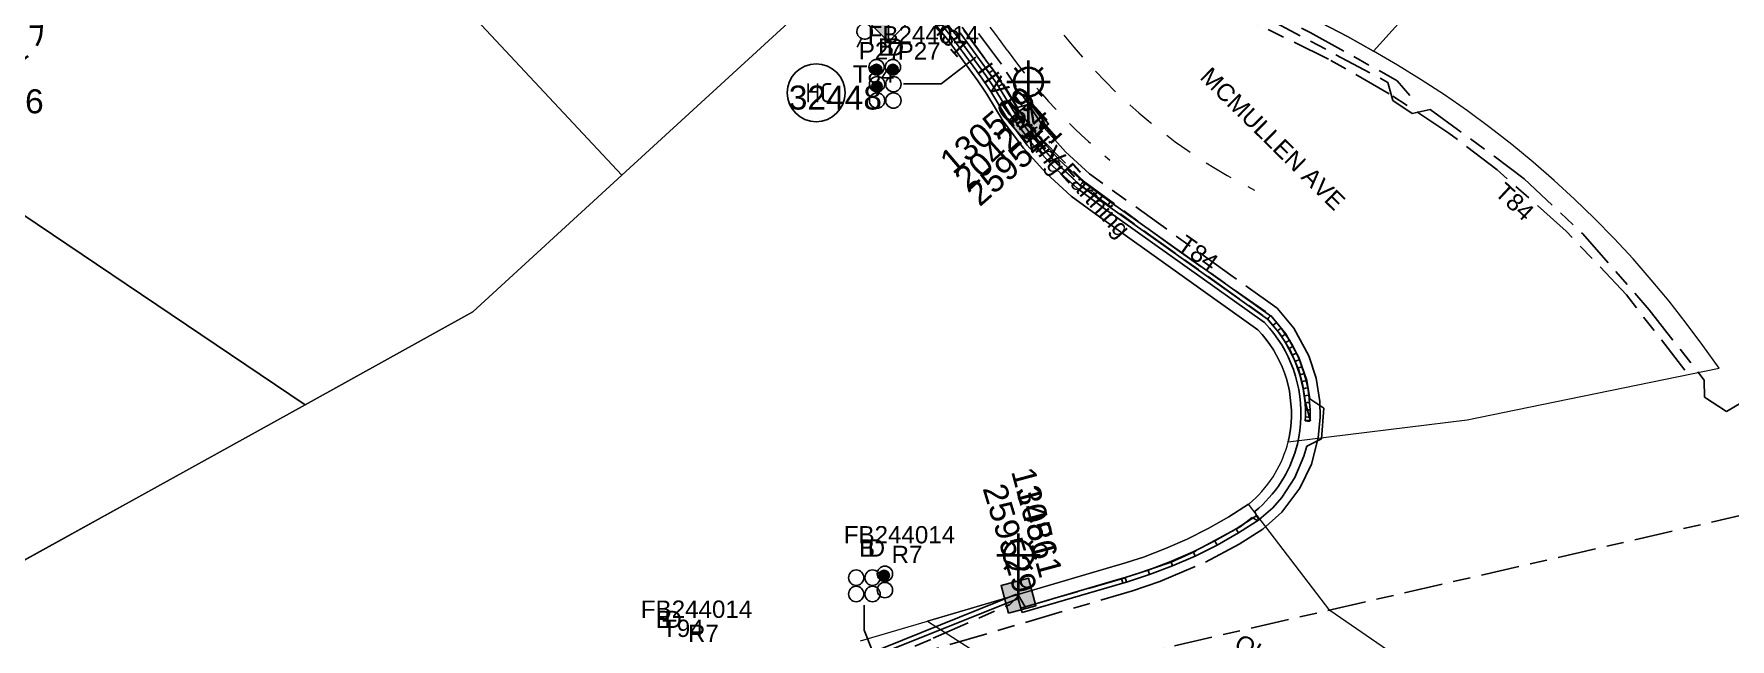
# Model space of a CAD drawing. Header units: metres. Extents: x 314728 to 315901, y 6265229 to 6266735.
# Drawn here: x 315463.4 to 315640, y 6265855 to 6265918 of the extents above; entities that cross this region are included whole.
import ezdxf
from ezdxf.enums import TextEntityAlignment as Align

# ---------------------------------------------------------------- set-up
doc = ezdxf.new("R2010")
doc.units = ezdxf.units.M
for name, pattern in [('Cable Exist UG', [8.2, 4, -1.2, 1.8, -1.2]), ('Dash', [5, 3, -2]), ('HIDDEN', [0.375, 0.25, -0.125])]:
    doc.linetypes.add(name, pattern=pattern)
doc.layers.get('0').update_dxf_attribs({"color": 6})
for name, color, linetype, lineweight in [('Cadastre Buildings_SP_EXT', 250, 'Continuous', 5), ('Cadastre Developer_SP_EXT', 250, 'Continuous', 5), ('Cadastre Land Parcels_SP_EXT', 250, 'Continuous', 5), ('Cadastre Other Property_SP_EXT', 250, 'HIDDEN', 5), ('Cadastre Roads_SP_EXT', 250, 'Continuous', 5)]:
    doc.layers.add(name, color=color, linetype=linetype, lineweight=lineweight)
for name, color, linetype in [('Duct_SP_EXT', 7, 'Continuous'), ('Equip_HV_EXT', 7, 'Continuous'), ('Equip_SL_EXT', 7, 'Continuous'), ('Equip_SP_SL_EXT', 7, 'Continuous'), ('Mains_HV_EXT', 7, 'Continuous'), ('Mains_LV_EXT', 7, 'Continuous'), ('Mains_LV_SL_EXT', 7, 'Continuous'), ('Mains_SL_EXT', 7, 'Continuous'), ('Sub_SP_EXT', 7, 'Continuous'), ('SupportsUG_SP_LV_SL_EXT', 7, 'Continuous'), ('Trench_SP_EXT', 7, 'Continuous')]:
    doc.layers.add(name, color=color, linetype=linetype)
doc.styles.add('COLUMN_LABEL', font='arial.ttf')
doc.styles.add('iecARIAL', font='arial.ttf', dxfattribs={"height": 2})
doc.styles.add('iecISOCP', font='isocp.shx')
doc.styles.add('IESYMBOL1', font='isocp.shx')
doc.styles.add('POLE_LABEL', font='arial.ttf')
doc.styles.add('SLCP_LABEL', font='arial.ttf', dxfattribs={"height": 3.5})
doc.styles.get("Standard").update_dxf_attribs({"font": 'arial.ttf'})
doc.styles.add('SWITCH_LABEL', font='arial.ttf', dxfattribs={"height": 2.5})
doc.linetypes.add('Cable E UG', pattern='A,6,-0.5,["E",Standard,S=1.7,R=0,X=0.5,Y=-1],-2.9', length=9.4)

# ---------------------------------------------------------------- blocks, each defined once
blk = doc.blocks.new('*U136')
for points in [[(0, 0), (-2.13, 3.73), (-4.26, 0.53)], [(0, 0), (4.26, -0.53), (2.13, -3.73)]]:
    blk.add_hatch(color=256).paths.add_polyline_path(points)
for p, q in [((-2.13, 3.73), (2.13, -3.73)), ((4.26, -0.53), (-4.26, 0.53))]:
    blk.add_line(p, q)
blk.add_lwpolyline([(-4.26, 0.53), (2.13, -3.73), (4.26, -0.53), (-2.13, 3.73)], close=True)
for tag, height, flags, p in [('ASSET_NUM', 2.5, 8, (2, 2)), ('STREET_CODE', 0.2, 9, (1.5, 0)), ('CONSTRUCTED_VOLTAGE', 0.2, 9, (1.5, -0.2)), ('OPERATING_VOLTAGE', 0.2, 9, (1.5, -0.6)), ('ORIENTATION', 0.2, 9, (1.5, -0.8)), ('OWNED_BY', 0.2, 9, (1.5, -1)), ('OPERATED_BY', 0.2, 9, (1.5, -1.2)), ('SECONDARY_VOLTAGE', 0.2, 9, (1.5, -1.6)), ('STATE', 0.2, 9, (1.5, -1.8)), ('NO_PHASES', 0.2, 9, (1.5, -0.4)), ('MAINTAINED_BY', 0.2, 9, (1.5, -1.4)), ('SUBSTATION_TYPE', 0.2, 9, (1.5, -2.2)), ('STREETNAME', 0.2, 9, (1.5, -3)), ('SUBURB', 0.2, 9, (1.5, -3.2)), ('Z', 0.2, 1, (1.5, -3.6)), ('PARENT', 0.2, 9, (1.5, -2)), ('USAGE', 0.2, 9, (1.5, -2.4)), ('LEGEND', 0.2, 9, (1.5, -2.6)), ('LOCATION', 0.2, 9, (1.5, -2.8)), ('NOTES', 0.2, 9, (1.5, -3.4))]:
    blk.add_attdef(tag, text='', height=height, dxfattribs=dict(flags=flags)).set_placement(p, align=Align.MIDDLE_LEFT)
blk = doc.blocks.new('HV_CUSTOMER_EXT')
blk.add_wipeout([(-0.19, 3.01), (-0.56, 2.96), (-0.93, 2.86), (-1.28, 2.72), (-1.61, 2.54), (-1.92, 2.32), (-2.2, 2.06), (-2.44, 1.77), (-2.64, 1.45), (-2.8, 1.11), (-2.92, 0.75), (-2.99, 0.38), (-3.01, 0), (-2.99, -0.38), (-2.92, -0.75), (-2.8, -1.11), (-2.64, -1.45), (-2.44, -1.77), (-2.2, -2.06), (-1.92, -2.32), (-1.61, -2.54), (-1.28, -2.72), (-0.93, -2.86), (-0.56, -2.96), (-0.19, -3.01), (0.19, -3.01), (0.56, -2.96), (0.93, -2.86), (1.28, -2.72), (1.61, -2.54), (1.92, -2.32), (2.2, -2.06), (2.44, -1.77), (2.64, -1.45), (2.8, -1.11), (2.92, -0.75), (2.99, -0.38), (3.01, 0), (2.99, 0.38), (2.92, 0.75), (2.8, 1.11), (2.64, 1.45), (2.44, 1.77), (2.2, 2.06), (1.92, 2.32), (1.61, 2.54), (1.28, 2.72), (0.93, 2.86), (0.56, 2.96), (0.19, 3.01)])
blk.add_circle((0, 0), 3.01)
at = {"insert": (-1.13, 1), "char_height": 2, "width": 2.7042, "attachment_point": 1, "style": 'iecISOCP'}
blk.add_mtext('HC', dxfattribs=at)
for tag, height, flags, p in [('ASSET_NUM', 2.5, 8, (2, 2)), ('STREET_CODE', 0.2, 9, (1.5, 0)), ('CONSTRUCTED_VOLTAGE', 0.2, 9, (1.5, -0.2)), ('OPERATING_VOLTAGE', 0.2, 9, (1.5, -0.6)), ('ORIENTATION', 0.2, 9, (1.5, -0.8)), ('OWNED_BY', 0.2, 9, (1.5, -1)), ('OPERATED_BY', 0.2, 9, (1.5, -1.2)), ('SECONDARY_VOLTAGE', 0.2, 9, (1.5, -1.6)), ('STATE', 0.2, 9, (1.5, -1.8)), ('NO_PHASES', 0.2, 9, (1.5, -0.4)), ('MAINTAINED_BY', 0.2, 9, (1.5, -1.4)), ('SUBSTATION_TYPE', 0.2, 9, (1.5, -2.2)), ('STREETNAME', 0.2, 9, (1.5, -3)), ('SUBURB', 0.2, 9, (1.5, -3.2)), ('Z', 0.2, 1, (1.5, -3.6)), ('PARENT', 0.2, 9, (1.5, -2)), ('USAGE', 0.2, 9, (1.5, -2.4)), ('LEGEND', 0.2, 9, (1.5, -2.6)), ('LOCATION', 0.2, 9, (1.5, -2.8)), ('NOTES', 0.2, 9, (1.5, -3.4))]:
    blk.add_attdef(tag, text='', height=height, dxfattribs=dict(flags=flags)).set_placement(p, align=Align.MIDDLE_LEFT)
blk = doc.blocks.new('COLUMN_EXT')
blk.add_hatch(color=256).paths.add_polyline_path([(-1.49, 1.48), (-1.49, -1.49), (1.48, -1.49), (1.48, 1.48)])
blk.add_lwpolyline([(-1.49, -1.49), (1.48, -1.49), (1.48, 1.48), (-1.49, 1.48)], close=True)
for tag, height, style, flags, p in [('ASSET_NUM', 2.5, 'COLUMN_LABEL', 8, (2, 2)), ('STRUCTURE_PLANT_NUMBER', 0.2, 'POLE_LABEL', 9, (1.81, 0.03)), ('STREET_CODE', 0.2, 'COLUMN_LABEL', 9, (1.81, -0.2))]:
    blk.add_attdef(tag, text='', height=height, dxfattribs=dict(style=style, flags=flags)).set_placement(p, align=Align.MIDDLE_LEFT)
at = {"flags": 9}
for tag, p in [('COLUMN_TYPE', (1.81, -0.4)), ('OWNED_BY', (1.81, -0.6)), ('STATE', (1.81, -0.8)), ('USAGE', (1.81, -1)), ('STREETNAME', (1.81, -1.6)), ('SUBURB', (1.81, -1.8)), ('LEGEND', (1.81, -1.2)), ('LOCATION', (1.81, -1.4)), ('NOTES', (1.81, -2))]:
    blk.add_attdef(tag, text='', height=0.2, dxfattribs=at).set_placement(p, align=Align.MIDDLE_LEFT)
at = {"flags": 1}
blk.add_attdef('Z', (1.81, -2.35), '', height=0.2, dxfattribs=at)
blk = doc.blocks.new('DUCT_EXT')
blk.add_circle((0, 0.8), 0.8)
at = {"flags": 1}
blk.add_attdef('Z', (0, 0), '', height=0.2, dxfattribs=at)
at = {"flags": 9}
for tag, p in [('DUCT_CODE', (0, 0)), ('XSECT_TYPE', (0, -0.2)), ('STATE', (0, -0.6)), ('FB_REFERENCE', (0, -0.4)), ('NOTES', (0, -0.8))]:
    blk.add_attdef(tag, text='', height=0.2, dxfattribs=at).set_placement(p, align=Align.MIDDLE_LEFT)
blk = doc.blocks.new('SL_LANTERN_EXT')
at = {"lineweight": 40}
for p, q in [((-1.46, 5.68), (-1.06, 5.28)), ((0, 1.97), (0, 6.47)), ((1.46, 5.68), (1.06, 5.28)), ((-2.25, 4.22), (2.25, 4.22)), ((-1.46, 2.76), (-1.06, 3.16)), ((0, 0), (0, 2.72)), ((1.46, 2.76), (1.06, 3.16))]:
    blk.add_line(p, q, dxfattribs=at)
blk.add_circle((0, 4.22), 1.5, dxfattribs=at)
at = {"style": 'iecARIAL', "flags": 8}
blk.add_attdef('ASSET_NUM', (1.5, 1.5), '', height=2.5, dxfattribs=at)
for tag, p, height, flags in [('OPERATING_VOLTAGE', (0.98, -1.65), 0.2, 9), ('ORIENTATION', (0.98, -1.85), 0.2, 9), ('CONSTRUCTED_VOLTAGE', (0.98, -0.65), 0.2, 9), ('CONTROL_TYPE', (0.98, -0.85), 0.2, 9), ('LANTERN_PURPOSE', (0.98, -1.05), 0.2, 9), ('LANTERN_TYPE', (0.98, -1.25), 0.2, 9), ('NO_PHASES', (0.98, -1.45), 0.2, 9), ('LNUMBER', (2.18, -3.25), 2.5, 8), ('OWNED_BY', (0.98, -2.05), 0.2, 9), ('STATE', (0.98, -2.25), 0.2, 9), ('USAGE', (0.98, -2.45), 0.2, 9), ('CEXIST', (0.98, -2.65), 0.2, 9), ('CNEW', (0.98, -2.85), 0.2, 9), ('CNUMBER', (0.98, -3.05), 0.2, 9), ('CREMOVE', (0.98, -3.25), 0.2, 9), ('CREPLACE', (0.98, -3.45), 0.2, 9), ('LKINGHEIGHT', (0.98, -3.65), 0.2, 9), ('LBRACKET', (0.98, -3.85), 0.2, 9), ('LBRACKETVOCAB', (0.98, -4.05), 0.2, 9), ('LCATEGORY', (0.98, -4.25), 0.2, 9), ('LCHARGE1', (0.98, -4.45), 0.2, 9), ('LCHARGE1PERCENT', (0.98, -4.65), 0.2, 9), ('LCHARGE2', (0.98, -4.85), 0.2, 9), ('LCHARGE2PERCENT', (0.98, -5.05), 0.2, 9), ('LCHARGE3', (0.98, -5.25), 0.2, 9), ('LCHARGE3PERCENT', (0.98, -5.45), 0.2, 9), ('LEXIST', (0.98, -5.65), 0.2, 9), ('LLAMP', (0.98, -5.85), 0.2, 9), ('LLAMPVOCAB', (0.98, -6.05), 0.2, 9), ('LMAST', (0.98, -6.25), 0.2, 9), ('LMASTVOCAB', (0.98, -6.45), 0.2, 9), ('LNEW', (0.98, -6.65), 0.2, 9), ('LANTNUMBER', (0.98, -6.85), 0.2, 9), ('LOUTREACH', (0.98, -7.25), 0.2, 9), ('LOUTREACHVOCAB', (0.98, -7.45), 0.2, 9), ('LRATECODE', (0.98, -7.65), 0.2, 9), ('LREMOVE', (0.98, -7.85), 0.2, 9), ('LREPLACE', (0.98, -8.05), 0.2, 9), ('LTYPE', (0.98, -8.25), 0.2, 9), ('LTYPEVOCAB', (0.98, -8.45), 0.2, 9), ('LEGEND', (0.98, -8.65), 0.2, 9), ('LOCATION', (0.98, -8.85), 0.2, 9), ('STREETNAME', (0.98, -9.25), 0.2, 9), ('SUBURB', (0.98, -9.45), 0.2, 1), ('NOTES', (0.98, -9.05), 0.2, 9)]:
    blk.add_attdef(tag, p, '', height=height, dxfattribs=dict(flags=flags))
blk = doc.blocks.new('SWG_HOLEC_SU_EXT')
blk.add_line((1.8, -2), (5.8, -2))
for points in [[(1, 0), (0, 0)], [(6.6, 0), (7.6, 0)]]:
    blk.add_lwpolyline(points)
for points in [[(1.8, -0.8, 1), (1.8, 0.8, 1)], [(5.8, -0.8, 1), (5.8, 0.8, 1)]]:
    blk.add_lwpolyline(points, format="xyb", close=True)
at = {"style": 'SWITCH_LABEL', "flags": 8}
blk.add_attdef('ASSET_NUM', text='', height=2.5, rotation=179.9544, dxfattribs=at).set_placement((-2.4, 0), align=Align.MIDDLE_LEFT)
at = {"flags": 1}
blk.add_attdef('Z', (0, 0), '', height=0.2, dxfattribs=at)
at = {"flags": 9}
for tag, p in [('ACTUAL_STATUS', (0, -0.4)), ('CONSTRUCTED_VOLTAGE', (0, -0.6)), ('OPERATING_VOLTAGE', (0, -1)), ('ORIENTATION', (0, -1.2)), ('OWNED_BY', (0, -1.4)), ('STATE', (0, -1.8)), ('NO_PHASES', (0, -0.8)), ('PARENT', (0, -1.6)), ('SWITCH_TYPE', (0, -2)), ('STREETNAME', (0, -2.6)), ('SUBURB', (0, -2.8)), ('USAGE', (0, -2.2)), ('LOCATION', (0, -2.4)), ('NOTES', (0, -3))]:
    blk.add_attdef(tag, text='', height=0.2, dxfattribs=at).set_placement(p, align=Align.MIDDLE_LEFT)
at = {"style": 'SWITCH_LABEL', "flags": 9}
blk.add_attdef('STREET_CODE', text='', height=0.2, dxfattribs=at).set_placement((0, -0.2), align=Align.MIDDLE_LEFT)
blk = doc.blocks.new('SWITCHING_STATION_EXT')
blk.add_hatch(color=256).paths.add_polyline_path([(-3, 3), (-3, -3), (0, 0)])
h = blk.add_hatch(color=256)
h.paths.add_polyline_path([(0, 0), (3, -3), (3, 3)])
h.paths.add_polyline_path([(3.59, -1.15), (4.63, -1.15), (4.63, -0.85), (3.59, -0.85)], flags=9)
h.paths.add_polyline_path([(3.59, -0.95), (4.83, -0.95), (4.83, -0.65), (3.59, -0.65)], flags=9)
h.paths.add_polyline_path([(3.59, -0.75), (4.63, -0.75), (4.63, -0.45), (3.59, -0.45)], flags=9)
h.paths.add_polyline_path([(3.59, -0.55), (4.83, -0.55), (4.83, -0.25), (3.59, -0.25)], flags=9)
h.paths.add_polyline_path([(3.59, -0.35), (5.69, -0.35), (5.69, -0.05), (3.59, -0.05)], flags=9)
for p, q in [((-3, 3), (3, -3)), ((-3, -3), (3, 3)), ((-2.4, 2.33), (-2.4, 2.33, 0)), ((2.33, 2.33), (2.33, 2.33, 0))]:
    blk.add_line(p, q)
blk.add_lwpolyline([(-3, 3), (3, 3), (3, -3), (-3, -3)], close=True)
for tag, height, flags, p in [('ASSET_NUM', 2.5, 8, (3.46, 2)), ('STREET_CODE', 0.2, 9, (1.5, 0)), ('CONSTRUCTED_VOLTAGE', 0.2, 9, (1.5, -0.2)), ('OPERATING_VOLTAGE', 0.2, 9, (1.5, -0.6)), ('OPERATED_BY', 0.2, 9, (1.5, -0.8)), ('ORIENTATION', 0.2, 9, (1.5, -1.2)), ('OWNED_BY', 0.2, 9, (1.5, -1.4)), ('STATE', 0.2, 9, (1.5, -1.6)), ('NO_PHASES', 0.2, 9, (1.5, -0.4)), ('MAINTAINED_BY', 0.2, 9, (1.5, -1)), ('PARENT', 0.2, 9, (1.5, -1.8)), ('SITE_TYPE', 0.2, 9, (1.5, -2.6)), ('STREETNAME', 0.2, 9, (1.5, -2.8)), ('SUBURB', 0.2, 9, (1.5, -3)), ('Z', 0.2, 1, (1.5, -3.4)), ('USAGE', 0.2, 9, (1.5, -2)), ('LEGEND', 0.2, 9, (1.5, -2.2)), ('LOCATION', 0.2, 9, (1.5, -2.4)), ('NOTES', 0.2, 9, (1.5, -3.2))]:
    blk.add_attdef(tag, text='', height=height, dxfattribs=dict(flags=flags)).set_placement(p, align=Align.MIDDLE_LEFT)
blk = doc.blocks.new('CABLE_LARGE_EXT')
h = blk.add_hatch(color=256)
edge = h.paths.add_edge_path()
edge.add_arc((0, 0.55), 0.55, 0, 360)
blk.add_circle((0, 0.55), 0.55)
at = {"flags": 1}
blk.add_attdef('Z', (0, 0), '', height=0.2, dxfattribs=at)
at = {"flags": 9}
for tag, p in [('COND_CODE', (0, 0)), ('STATE', (0, -0.4)), ('XSECT_SIZE', (0, -0.6)), ('FB_REFERENCE', (0, -0.2)), ('NOTES', (0, -0.8))]:
    blk.add_attdef(tag, text='', height=0.2, dxfattribs=at).set_placement(p, align=Align.MIDDLE_LEFT)
blk = doc.blocks.new('SLCP_ZELL_EXT')
blk.add_wipeout([(-0.24, 7.5), (-0.71, 7.47), (-1.17, 7.41), (-1.64, 7.32), (-2.09, 7.21), (-2.54, 7.06), (-2.98, 6.89), (-3.41, 6.69), (-3.82, 6.46), (-4.22, 6.21), (-4.6, 5.93), (-4.96, 5.63), (-5.31, 5.31), (-5.63, 4.96), (-5.93, 4.6), (-6.21, 4.22), (-6.46, 3.82), (-6.69, 3.41), (-6.89, 2.98), (-7.06, 2.54), (-7.21, 2.09), (-7.32, 1.64), (-7.41, 1.17), (-7.47, 0.71), (-7.5, 0.24), (-7.5, -0.24), (-7.47, -0.71), (-7.41, -1.17), (-7.32, -1.64), (-7.21, -2.09), (-7.06, -2.54), (-6.89, -2.98), (-6.69, -3.41), (-6.46, -3.82), (-6.21, -4.22), (-5.93, -4.6), (-5.63, -4.96), (-5.31, -5.31), (-4.96, -5.63), (-4.6, -5.93), (-4.22, -6.21), (-3.82, -6.46), (-3.41, -6.69), (-2.98, -6.89), (-2.54, -7.06), (-2.09, -7.21), (-1.64, -7.32), (-1.17, -7.41), (-0.71, -7.47), (-0.24, -7.5), (0.24, -7.5), (0.71, -7.47), (1.17, -7.41), (1.64, -7.32), (2.09, -7.21), (2.54, -7.06), (2.98, -6.89), (3.41, -6.69), (3.82, -6.46), (4.22, -6.21), (4.6, -5.93), (4.96, -5.63), (5.31, -5.31), (5.63, -4.96), (5.93, -4.6), (6.21, -4.22), (6.46, -3.82), (6.69, -3.41), (6.89, -2.98), (7.06, -2.54), (7.21, -2.09), (7.32, -1.64), (7.41, -1.17), (7.47, -0.71), (7.5, -0.24), (7.5, 0.24), (7.47, 0.71), (7.41, 1.17), (7.32, 1.64), (7.21, 2.09), (7.06, 2.54), (6.89, 2.98), (6.69, 3.41), (6.46, 3.82), (6.21, 4.22), (5.93, 4.6), (5.63, 4.96), (5.31, 5.31), (4.96, 5.63), (4.6, 5.93), (4.22, 6.21), (3.82, 6.46), (3.41, 6.69), (2.98, 6.89), (2.54, 7.06), (2.09, 7.21), (1.64, 7.32), (1.17, 7.41), (0.71, 7.47), (0.24, 7.5)])
at = {"linetype": 'Dash', "lineweight": 40, "ltscale": 0.7}
for p, q in [((0, 4.11), (0, -4.11)), ((-4.11, 0), (4.11, 0))]:
    blk.add_line(p, q, dxfattribs=at)
blk.add_circle((0, 0), 4.11, dxfattribs=at)
at = {"lineweight": 40, "style": 'IESYMBOL1'}
for s, p in [('P', (-1.6, 0)), ('Z', (1.7, 0)), ('60', (-1.61, -3.31))]:
    blk.add_text(s, height=2, dxfattribs=at).set_placement(p, align=Align.BOTTOM_CENTER)
at = {"style": 'SLCP_LABEL'}
for tag, height, flags, p in [('ASSET_NUM', 2.5, 8, (2, 2)), ('STREET_CODE', 0.2, 9, (0, -0.2))]:
    blk.add_attdef(tag, text='', height=height, dxfattribs=dict(at, flags=flags)).set_placement(p, align=Align.MIDDLE_LEFT)
at = {"flags": 1}
blk.add_attdef('Z', (0, 0), '', height=0.2, dxfattribs=at)
at = {"flags": 9}
for tag, p in [('CONSTRUCTED_VOLTAGE', (0, -0.4)), ('CONTROL_TYPE', (0, -0.6)), ('OPERATING_VOLTAGE', (0, -1)), ('ORIENTATION', (0, -1.2)), ('OWNED_BY', (0, -1.4)), ('NO_PHASES', (0, -0.8)), ('USAGE', (0, -1.6)), ('LOCATION', (0, -1.8)), ('STATE', (0, -2)), ('NOTES', (0, -2.2))]:
    blk.add_attdef(tag, text='', height=0.2, dxfattribs=at).set_placement(p, align=Align.MIDDLE_LEFT)

msp = doc.modelspace()

# ---------------------------------------------------------------- linework, layer by layer
at = {"layer": 'Cadastre Developer_SP_EXT', "linetype": 'Dash'}
for points in [[(315564.74, 6265916.28, 0.032854), (315553.51, 6265929.76)], [(315570.64, 6265917.87, 0.107834), (315590.48, 6265901.73)], [(315564.74, 6265916.28, 0.065971), (315575.44, 6265904.86)]]:
    msp.add_lwpolyline(points, format="xyb", dxfattribs=at)
at = {"layer": 'Cadastre Land Parcels_SP_EXT', "linetype": 'Continuous'}
msp.add_lwpolyline([(315597.45, 6265919.13), (315600.19, 6265917.71), (315602.9, 6265916.2), (315633.75, 6265950.35)], dxfattribs=at)
at = {"layer": 'Cadastre Roads_SP_EXT', "linetype": 'Continuous'}
msp.add_lwpolyline([(315555.47, 6265921.14), (315558.68, 6265917.2), (315561.68, 6265913.09), (315562.41, 6265912.03), (315562.61, 6265911.72), (315564.33, 6265908.91), (315566.43, 6265906.1), (315568.8, 6265903.48), (315571.41, 6265901.11), (315574.33, 6265898.93), (315590.85, 6265887.19), (315591.29, 6265886.7), (315591.71, 6265886.18), (315592.1, 6265885.65), (315592.46, 6265885.09), (315592.79, 6265884.52), (315593.1, 6265883.93), (315593.37, 6265883.32), (315593.6, 6265882.71), (315593.81, 6265882.08), (315593.98, 6265881.44), (315594.12, 6265880.79), (315594.22, 6265880.13), (315594.29, 6265879.47), (315594.33, 6265878.81), (315594.33, 6265878.15), (315594.3, 6265877.49), (315594.23, 6265876.83), (315594.12, 6265876.18), (315593.99, 6265875.53), (315612.63, 6265877.82), (315612.63, 6265877.82), (315620.42, 6265879.41), (315638.88, 6265883.18), (315637.17, 6265885.55), (315635.45, 6265887.88), (315633.66, 6265890.16), (315631.81, 6265892.39), (315629.91, 6265894.57), (315627.94, 6265896.69), (315625.91, 6265898.77), (315623.83, 6265900.78), (315621.7, 6265902.74), (315619.51, 6265904.64), (315617.28, 6265906.48), (315614.99, 6265908.26), (315612.66, 6265909.98), (315610.28, 6265911.63), (315607.86, 6265913.22), (315605.39, 6265914.74), (315602.9, 6265916.2), (315600.19, 6265917.71), (315597.45, 6265919.13)], dxfattribs=at)
msp.add_lwpolyline([(315556.43, 6265856.88), (315567.92, 6265849.5), (315574.56, 6265845.22), (315592.17, 6265833.91), (315595.42, 6265831.81), (315597.8, 6265836.95), (315621.88, 6265841.47), (315618.48, 6265844.08), (315605.44, 6265853.08), (315598.34, 6265857.99), (315589.88, 6265869.05), (315587.81, 6265867.72), (315585.67, 6265866.5), (315583.48, 6265865.4), (315581.23, 6265864.41), (315578.93, 6265863.54), (315576.59, 6265862.8), (315576.23, 6265862.69), (315556.43, 6265856.88)], close=True, dxfattribs=at)
at = {"layer": 'Duct_SP_EXT'}
for p, q in [((315562.87, 6265913.94), (315559.84, 6265918.09)), ((315563.26, 6265914.21), (315560.22, 6265918.39)), ((315562.87, 6265913.94), (315563.07, 6265914.07)), ((315563.62, 6265912.85), (315562.87, 6265913.94)), ((315563.26, 6265914.21), (315563.07, 6265914.07)), ((315564.01, 6265913.11), (315563.26, 6265914.21)), ((315563.62, 6265912.85), (315563.81, 6265912.98)), ((315563.84, 6265912.51), (315563.62, 6265912.85)), ((315564.01, 6265913.11), (315563.81, 6265912.98)), ((315563.84, 6265912.51), (315564.04, 6265912.64)), ((315565.54, 6265909.73), (315563.84, 6265912.51)), ((315564.24, 6265912.77), (315564.01, 6265913.11)), ((315564.24, 6265912.77), (315564.04, 6265912.64)), ((315565.94, 6265910), (315564.24, 6265912.77)), ((315565.94, 6265910), (315565.74, 6265909.87)), ((315566.89, 6265908.73), (315565.94, 6265910)), ((315565.54, 6265909.73), (315565.74, 6265909.87)), ((315566.5, 6265908.44), (315565.54, 6265909.73)), ((315566.5, 6265908.44), (315566.7, 6265908.58)), ((315566.5, 6265908.44), (315566.7, 6265908.58)), ((315567.56, 6265907.03), (315566.5, 6265908.44)), ((315566.89, 6265908.73), (315566.7, 6265908.58)), ((315566.89, 6265908.73), (315566.7, 6265908.58)), ((315567.93, 6265907.33), (315566.89, 6265908.73)), ((315567.56, 6265907.03), (315567.74, 6265907.18)), ((315569.83, 6265904.52), (315567.56, 6265907.03)), ((315567.93, 6265907.33), (315567.74, 6265907.18)), ((315570.17, 6265904.86), (315567.93, 6265907.33)), ((315569.83, 6265904.52), (315570, 6265904.69)), ((315570.17, 6265904.86), (315570, 6265904.69)), ((315572.65, 6265902.6), (315570.17, 6265904.86)), ((315572.34, 6265902.23), (315569.83, 6265904.52)), ((315572.34, 6265902.23), (315572.49, 6265902.42)), ((315575.19, 6265900.11), (315572.34, 6265902.23)), ((315572.65, 6265902.6), (315572.49, 6265902.42)), ((315575.47, 6265900.5), (315572.65, 6265902.6)), ((315575.19, 6265900.11), (315575.33, 6265900.3)), ((315591.83, 6265888.29), (315575.19, 6265900.11)), ((315575.47, 6265900.5), (315575.33, 6265900.3)), ((315592.15, 6265888.65), (315575.47, 6265900.5)), ((315591.83, 6265888.29), (315591.99, 6265888.47)), ((315592.4, 6265887.65), (315591.83, 6265888.29)), ((315592.15, 6265888.65), (315591.99, 6265888.47)), ((315592.77, 6265887.96), (315592.15, 6265888.65)), ((315592.4, 6265887.65), (315592.59, 6265887.8)), ((315592.87, 6265887.07), (315592.4, 6265887.65)), ((315592.77, 6265887.96), (315592.59, 6265887.8)), ((315593.25, 6265887.37), (315592.77, 6265887.96)), ((315592.87, 6265887.07), (315593.06, 6265887.22)), ((315593.3, 6265886.48), (315592.87, 6265887.07)), ((315593.25, 6265887.37), (315593.06, 6265887.22)), ((315593.7, 6265886.75), (315593.25, 6265887.37)), ((315593.3, 6265886.48), (315593.5, 6265886.61)), ((315593.71, 6265885.86), (315593.3, 6265886.48)), ((315593.7, 6265886.75), (315593.5, 6265886.61)), ((315594.12, 6265886.11), (315593.7, 6265886.75)), ((315593.71, 6265885.86), (315593.91, 6265885.98)), ((315594.08, 6265885.22), (315593.71, 6265885.86)), ((315594.12, 6265886.11), (315593.91, 6265885.98)), ((315594.08, 6265885.22), (315594.29, 6265885.33)), ((315594.41, 6265884.56), (315594.08, 6265885.22)), ((315594.5, 6265885.45), (315594.12, 6265886.11)), ((315594.5, 6265885.45), (315594.29, 6265885.33)), ((315594.85, 6265884.77), (315594.5, 6265885.45)), ((315594.41, 6265884.56), (315594.63, 6265884.66)), ((315594.71, 6265883.88), (315594.41, 6265884.56)), ((315594.85, 6265884.77), (315594.63, 6265884.66)), ((315594.71, 6265883.88), (315594.94, 6265883.98)), ((315594.98, 6265883.19), (315594.71, 6265883.88)), ((315595.16, 6265884.07), (315594.85, 6265884.77)), ((315595.16, 6265884.07), (315594.94, 6265883.98)), ((315595.43, 6265883.35), (315595.16, 6265884.07)), ((315594.98, 6265883.19), (315595.21, 6265883.27)), ((315595.21, 6265882.49), (315594.98, 6265883.19)), ((315595.43, 6265883.35), (315595.21, 6265883.27)), ((315595.21, 6265882.49), (315595.44, 6265882.56)), ((315595.4, 6265881.78), (315595.21, 6265882.49)), ((315595.4, 6265881.78), (315595.63, 6265881.84)), ((315595.55, 6265881.06), (315595.4, 6265881.78)), ((315595.67, 6265882.63), (315595.43, 6265883.35)), ((315595.67, 6265882.63), (315595.44, 6265882.56)), ((315595.87, 6265881.89), (315595.63, 6265881.84)), ((315595.87, 6265881.89), (315595.67, 6265882.63)), ((315596.03, 6265881.14), (315595.87, 6265881.89)), ((315595.55, 6265881.06), (315595.79, 6265881.1)), ((315595.67, 6265880.32), (315595.55, 6265881.06)), ((315595.67, 6265880.32), (315595.91, 6265880.36)), ((315595.75, 6265879.59), (315595.67, 6265880.32)), ((315596.03, 6265881.14), (315595.79, 6265881.1)), ((315596.15, 6265880.39), (315595.91, 6265880.36)), ((315596.15, 6265880.39), (315596.03, 6265881.14)), ((315596.23, 6265879.63), (315596.15, 6265880.39)), ((315595.75, 6265879.59), (315595.99, 6265879.61)), ((315595.79, 6265878.85), (315595.75, 6265879.59)), ((315595.77, 6265877.77), (315595.79, 6265878.12)), ((315595.79, 6265878.85), (315596.03, 6265878.86)), ((315595.79, 6265878.12), (315595.79, 6265878.85)), ((315595.79, 6265878.12), (315596.03, 6265878.11)), ((315596.23, 6265879.63), (315595.99, 6265879.61)), ((315596.27, 6265878.87), (315596.03, 6265878.86)), ((315596.27, 6265878.1), (315596.03, 6265878.11)), ((315596.27, 6265878.87), (315596.23, 6265879.63)), ((315596.25, 6265877.74), (315596.27, 6265878.1)), ((315596.27, 6265878.1), (315596.27, 6265878.87)), ((315595.77, 6265877.71), (315595.77, 6265877.77)), ((315595.77, 6265877.77), (315596.01, 6265877.75)), ((315595.77, 6265877.71), (315596.01, 6265877.69)), ((315596.25, 6265877.74), (315596.01, 6265877.75)), ((315596.25, 6265877.67), (315596.01, 6265877.69)), ((315596.25, 6265877.67), (315596.25, 6265877.74)), ((315588.57, 6265866.47), (315590.74, 6265867.87)), ((315590.74, 6265867.87), (315590.87, 6265867.67)), ((315591, 6265867.46), (315590.87, 6265867.67)), ((315586.37, 6265865.21), (315588.57, 6265866.47)), ((315586.59, 6265864.79), (315588.82, 6265866.06)), ((315588.57, 6265866.47), (315588.69, 6265866.27)), ((315588.82, 6265866.06), (315588.69, 6265866.27)), ((315588.82, 6265866.06), (315591, 6265867.46)), ((315581.78, 6265863.06), (315584.1, 6265864.08)), ((315584.1, 6265864.08), (315586.37, 6265865.21)), ((315584.1, 6265864.08), (315584.21, 6265863.86)), ((315584.31, 6265863.64), (315586.59, 6265864.79)), ((315586.37, 6265865.21), (315586.48, 6265865)), ((315586.59, 6265864.79), (315586.48, 6265865)), ((315579.41, 6265862.16), (315581.78, 6265863.06)), ((315579.57, 6265861.71), (315581.96, 6265862.61)), ((315581.78, 6265863.06), (315581.87, 6265862.84)), ((315581.96, 6265862.61), (315581.87, 6265862.84)), ((315581.96, 6265862.61), (315584.31, 6265863.64)), ((315584.31, 6265863.64), (315584.21, 6265863.86)), ((315566.14, 6265858.21), (315576.64, 6265861.29)), ((315566.28, 6265857.75), (315576.78, 6265860.83)), ((315576.64, 6265861.29), (315577.02, 6265861.4)), ((315576.64, 6265861.29), (315576.71, 6265861.06)), ((315576.78, 6265860.83), (315576.71, 6265861.06)), ((315576.78, 6265860.83), (315577.15, 6265860.94)), ((315577.02, 6265861.4), (315579.41, 6265862.16)), ((315577.02, 6265861.4), (315577.09, 6265861.17)), ((315577.15, 6265860.94), (315577.09, 6265861.17)), ((315577.15, 6265860.94), (315579.57, 6265861.71)), ((315579.41, 6265862.16), (315579.49, 6265861.94)), ((315579.57, 6265861.71), (315579.49, 6265861.94)), ((315549.86, 6265853.3), (315565.72, 6265859.66)), ((315550.03, 6265852.86), (315565.9, 6265859.22)), ((315565.72, 6265859.66), (315565.81, 6265859.44)), ((315565.9, 6265859.22), (315565.81, 6265859.44)), ((315566.14, 6265858.21), (315566.21, 6265857.98)), ((315566.28, 6265857.75), (315566.21, 6265857.98))]:
    msp.add_line(p, q, dxfattribs=at)
for points in [[(315553.92, 6265912.78), (315557.87, 6265912.78), (315561.46, 6265915.57)], [(315549.83, 6265858.52), (315549.83, 6265855.91), (315550.7, 6265853.73)]]:
    msp.add_lwpolyline(points, dxfattribs=at)
at = {"layer": 'Mains_HV_EXT', "linetype": 'Cable Exist UG'}
for points in [[(315635.32, 6265883), (315629.22, 6265890.82), (315622.95, 6265897.46), (315615.76, 6265903.85), (315610.73, 6265907.67), (315604.51, 6265911.76), (315598.2, 6265915.36), (315590.62, 6265919.06), (315583, 6265923.07), (315566.99, 6265934.29)], [(315659.13, 6265881.43), (315656.33, 6265880.58), (315649.98, 6265869.91), (315569.16, 6265851.3), (315569.16, 6265851.3), (315548.52, 6265845.1), (315548.52, 6265845.1), (315568.6, 6265831.62), (315578.16, 6265825.6), (315581.38, 6265825.84), (315582.65, 6265825.02)]]:
    msp.add_lwpolyline(points, dxfattribs=at)
at = {"layer": 'Mains_HV_EXT', "linetype": 'Cable E UG'}
for points in [[(315552.59, 6265921.92), (315554.11, 6265923.44), (315554.11, 6265923.44), (315555.85, 6265921.47), (315559.08, 6265917.51), (315561.57, 6265914.1)], [(315556.23, 6265921.8), (315559.47, 6265917.81), (315562.5, 6265913.67), (315563.23, 6265912.59), (315563.45, 6265912.26), (315565.16, 6265909.47), (315567.2, 6265906.73), (315569.51, 6265904.19), (315572.05, 6265901.88), (315574.92, 6265899.74), (315591.52, 6265887.94), (315592.05, 6265887.35), (315592.5, 6265886.79), (315592.93, 6265886.22), (315593.32, 6265885.61), (315593.67, 6265885), (315594, 6265884.36), (315594.29, 6265883.71), (315594.55, 6265883.04), (315594.77, 6265882.36), (315594.95, 6265881.67), (315595.1, 6265880.97), (315595.22, 6265880.26), (315595.29, 6265879.55), (315595.33, 6265878.84), (315595.33, 6265878.13), (315595.29, 6265877.41), (315595.22, 6265876.7), (315595.11, 6265876), (315594.96, 6265875.3), (315594.84, 6265874.82), (315594.69, 6265874.34), (315594.52, 6265873.9), (315594.36, 6265873.45), (315594.16, 6265873), (315593.95, 6265872.58), (315593.74, 6265872.17), (315593.51, 6265871.75), (315593.26, 6265871.36), (315592.98, 6265870.93), (315592.66, 6265870.5), (315592.33, 6265870.08), (315591.99, 6265869.71), (315591.67, 6265869.34), (315591.31, 6265868.98), (315590.94, 6265868.63), (315590.55, 6265868.31), (315590.5, 6265868.27), (315590.94, 6265867.42)], [(315561.54, 6265914.13), (315562.09, 6265913.38), (315562.82, 6265912.31), (315563.03, 6265911.99), (315564.74, 6265909.19), (315566.82, 6265906.42), (315567.38, 6265905.79)]]:
    msp.add_lwpolyline(points, dxfattribs=at)
at = {"layer": 'Mains_LV_EXT', "linetype": 'Cable Exist UG'}
msp.add_lwpolyline([(315573.86, 6265943.78), (315566.46, 6265936.51), (315573.75, 6265930.47), (315579.03, 6265926.46), (315583.2, 6265924.21), (315587.8, 6265921.41), (315591.73, 6265919.67), (315604.39, 6265912.94), (315604.9, 6265911.07), (315606.92, 6265909.7), (315608.79, 6265910.12), (315615.45, 6265905.25), (315618.58, 6265902.91), (315624.69, 6265897.16), (315631.6, 6265889.25), (315637.32, 6265881.96), (315637.36, 6265880.18), (315639.63, 6265878.67), (315641.17, 6265879.57), (315647.55, 6265875.96)], dxfattribs=at)
at = {"layer": 'Mains_LV_SL_EXT', "linetype": 'Cable Exist UG'}
for points in [[(315566.95, 6265908.76), (315567.69, 6265906.94), (315569.59, 6265904.84), (315572.3, 6265902.26), (315591.85, 6265888.32), (315593.15, 6265886.75), (315594.19, 6265885.08), (315595.1, 6265882.97), (315595.52, 6265881.4), (315595.79, 6265879.59), (315596.32, 6265877.69)], [(315590.85, 6265867.32), (315590.24, 6265867.67), (315588.98, 6265866.69), (315584.33, 6265864.15), (315581.8, 6265863.02), (315577.03, 6265861.36), (315566.59, 6265858.36), (315565.92, 6265859.52)], [(315520.54, 6265841.44), (315522.15, 6265841.49), (315522.15, 6265841.49), (315534.26, 6265846.06), (315550.36, 6265852.16), (315557.02, 6265855.08), (315564.97, 6265858.58), (315565.86, 6265859.45)]]:
    msp.add_lwpolyline(points, dxfattribs=at)
at = {"layer": 'Mains_SL_EXT', "linetype": 'Cable Exist UG'}
msp.add_lwpolyline([(315561.3, 6265941.4), (315565.94, 6265937.76), (315573.75, 6265931.32), (315579.52, 6265926.94), (315587.97, 6265922.11), (315596.29, 6265918.14), (315605.35, 6265913.11), (315606.65, 6265911.57)], dxfattribs=at)
at = {"layer": 'Trench_SP_EXT', "linetype": 'Cable Exist UG'}
msp.add_lwpolyline([(315566.21, 6265857.98), (315565.81, 6265859.44)], dxfattribs=at)

# ---------------------------------------------------------------- block references
at = {"layer": 'Duct_SP_EXT'}
for name, p in [('DUCT_EXT', (315552, 6265860.99)), ('DUCT_EXT', (315549.01, 6265860.59)), ('DUCT_EXT', (315549.01, 6265858.89)), ('DUCT_EXT', (315550.71, 6265860.59)), ('DUCT_EXT', (315550.71, 6265858.89)), ('DUCT_EXT', (315552, 6265859.3)), ('CABLE_LARGE_EXT', (315551.91, 6265861.06))]:
    msp.add_blockref(name, p, dxfattribs=at)
at = {"layer": 'Equip_HV_EXT'}
ref = msp.add_blockref('SWG_HOLEC_SU_EXT', (315552.34, 6265923.49), dxfattribs=dict(at, rotation=244.9282031627173))
ref.add_attrib('ASSET_NUM', '98167', dxfattribs={"layer": '0', "height": 2.5, "style": 'SWITCH_LABEL'}).set_placement((315549.94, 6265924.74), align=Align.MIDDLE_RIGHT)
at = {"layer": 'Equip_SL_EXT'}
ref = msp.add_blockref('SLCP_ZELL_EXT', (315460.05, 6265918.76), dxfattribs=at)
ref.add_attrib('ASSET_NUM', '3159', dxfattribs={"layer": '0', "height": 2.5, "style": 'SLCP_LABEL'}).set_placement((315470.8, 6265925.13), align=Align.TOP_RIGHT)
at = {"layer": 'Equip_SP_SL_EXT'}
ref = msp.add_blockref('SL_LANTERN_EXT', (315566.95, 6265908.76), dxfattribs=at)
ref.add_attrib('ASSET_NUM', '130509', dxfattribs={"layer": '0', "height": 2.5, "rotation": 40.3454, "style": 'iecARIAL'}).set_placement((315568.45, 6265910.26), align=Align.BOTTOM_RIGHT)
ref = msp.add_blockref('SL_LANTERN_EXT', (315566.95, 6265908.76), dxfattribs=at)
ref.add_attrib('ASSET_NUM', '204234', dxfattribs={"layer": '0', "height": 2.5, "rotation": 42.2041, "style": 'iecARIAL'}).set_placement((315568.45, 6265910.26), align=Align.MIDDLE_RIGHT)
ref = msp.add_blockref('SL_LANTERN_EXT', (315565.92, 6265859.52), dxfattribs=at)
ref.add_attrib('ASSET_NUM', '130511', dxfattribs={"layer": '0', "height": 2.5, "rotation": 285.0193, "style": 'iecARIAL'}).set_placement((315567.42, 6265861.02), align=Align.BOTTOM_RIGHT)
ref = msp.add_blockref('SL_LANTERN_EXT', (315565.92, 6265859.52), dxfattribs=at)
ref.add_attrib('ASSET_NUM', '14861', dxfattribs={"layer": '0', "height": 2.5, "rotation": 285.0193, "style": 'iecARIAL'}).set_placement((315567.42, 6265861.02), align=Align.BOTTOM_RIGHT)
at = {"layer": 'Sub_SP_EXT'}
ref = msp.add_blockref('SWITCHING_STATION_EXT', (315552.38, 6265921.41), dxfattribs=dict(at, rotation=44.9999996462642))
ref.add_attrib('ASSET_NUM', '32426', dxfattribs={"layer": '0', "height": 2.5}).set_placement((315555.84, 6265922.16), align=Align.TOP_CENTER)
ref = msp.add_blockref('HV_CUSTOMER_EXT', (315544.84, 6265911.86), dxfattribs=at)
ref.add_attrib('ASSET_NUM', '32448', dxfattribs={"layer": '0', "height": 2.5}).set_placement((315546.84, 6265912.61), align=Align.TOP_CENTER)
at = {"layer": 'SupportsUG_SP_LV_SL_EXT'}
ref = msp.add_blockref('COLUMN_EXT', (315566.95, 6265908.76), dxfattribs=dict(at, rotation=310.9067478989738))
ref.add_attrib('ASSET_NUM', '259541', dxfattribs={"layer": '0', "height": 2.5, "rotation": 41.4356, "style": 'COLUMN_LABEL'}).set_placement((315568.95, 6265909.51), align=Align.TOP_RIGHT)
ref = msp.add_blockref('COLUMN_EXT', (315565.92, 6265859.52), dxfattribs=dict(at, rotation=14.91400061009089))
ref.add_attrib('ASSET_NUM', '259529', dxfattribs={"layer": '0', "height": 2.5, "rotation": 286.8214, "style": 'COLUMN_LABEL'}).set_placement((315567.92, 6265860.27), align=Align.TOP_RIGHT)

# ---------------------------------------------------------------- texts
at = {"layer": 'Cadastre Other Property_SP_EXT'}
msp.add_text('087431', height=1.8, rotation=312.417, dxfattribs=at).set_placement((315553.93, 6265921.63))
at = {"layer": 'Cadastre Roads_SP_EXT'}
for s, rotation, p in [('MCMULLEN AVE', 315.4165, (315584.7, 6265913.39)), ('OLD NORTHERN RD', 330.7396, (315588.24, 6265854.06))]:
    msp.add_text(s, height=1.8, rotation=rotation, dxfattribs=at).set_placement(p)
at = {"layer": 'Duct_SP_EXT'}
for s, p in [('FB244014', (315550.2, 6265917)), ('P27', (315553.33, 6265915.31)), ('FB244014', (315547.71, 6265864.96)), ('B', (315549.3, 6265863.58)), ('D', (315550.2, 6265863.58)), ('R7', (315552.69, 6265862.91)), ('FB244014', (315526.58, 6265857.21)), ('B', (315528.14, 6265856.15)), ('T94', (315528.79, 6265855.22)), ('D', (315529.04, 6265856.15)), ('R7', (315531.49, 6265854.69))]:
    msp.add_text(s, height=1.8, dxfattribs=at).set_placement(p)
at = {"layer": 'Mains_HV_EXT'}
for s, rotation, p in [('HV Earthing', 306.125, (315561.54, 6265914.13)), ('LV Earthing', 312.1968, (315567.55, 6265906.35))]:
    msp.add_text(s, height=1.8, rotation=rotation, dxfattribs=at).set_placement(p)
at = {"layer": 'Mains_LV_EXT'}
for rotation, p in [(316.7913, (315615.39, 6265901.34)), (324.6099, (315582.34, 6265895.69))]:
    msp.add_text('T84', height=1.8, rotation=rotation, dxfattribs=at).set_placement(p)

# ---------------------------------------------------------------- next in the draw order: linework, layer by layer
at = {"layer": 'Cadastre Buildings_SP_EXT', "linetype": 'Continuous'}
msp.add_lwpolyline([(315524.6, 6265903.29), (315482.7, 6265948.06), (315451.74, 6265919.36), (315443.54, 6265911.76), (315491.62, 6265879.39), (315509.07, 6265889.06), (315524.6, 6265903.29)], close=True, dxfattribs=at)
at = {"layer": 'Cadastre Land Parcels_SP_EXT', "linetype": 'Continuous'}
for points in [[(315550.17, 6265926.73), (315549.6, 6265927.35), (315512.14, 6265967.59), (315503.8, 6265967.66), (315482.7, 6265948.06), (315524.6, 6265903.29), (315550.17, 6265926.73)], [(315474.62, 6265869.97), (315491.62, 6265879.39), (315443.54, 6265911.76), (315430.18, 6265899.4), (315416.71, 6265886.95), (315456.92, 6265860.21), (315474.62, 6265869.97)]]:
    msp.add_lwpolyline(points, close=True, dxfattribs=at)
for points in [[(315550.17, 6265926.73), (315524.6, 6265903.29), (315509.07, 6265889.06), (315491.62, 6265879.39), (315474.62, 6265869.97), (315456.92, 6265860.22)], [(315549.44, 6265854.81), (315556.43, 6265856.88), (315576.23, 6265862.69), (315576.59, 6265862.8), (315578.93, 6265863.54), (315581.23, 6265864.41), (315583.48, 6265865.4), (315585.67, 6265866.5), (315587.81, 6265867.72), (315589.88, 6265869.05), (315589.92, 6265869.08), (315590.28, 6265869.38), (315590.62, 6265869.69), (315590.94, 6265870.02), (315591.24, 6265870.37), (315591.57, 6265870.73), (315591.87, 6265871.11), (315592.16, 6265871.5), (315592.42, 6265871.9), (315592.65, 6265872.27), (315592.86, 6265872.64), (315593.05, 6265873.02), (315593.25, 6265873.42), (315593.43, 6265873.83), (315593.59, 6265874.25), (315593.74, 6265874.67), (315593.88, 6265875.09), (315593.99, 6265875.53), (315594.12, 6265876.18), (315594.23, 6265876.83), (315594.3, 6265877.49), (315594.33, 6265878.15), (315594.33, 6265878.81), (315594.29, 6265879.47), (315594.22, 6265880.13), (315594.12, 6265880.79), (315593.98, 6265881.44), (315593.81, 6265882.08), (315593.6, 6265882.71), (315593.37, 6265883.32), (315593.1, 6265883.93), (315592.79, 6265884.52), (315592.46, 6265885.09), (315592.1, 6265885.65), (315591.71, 6265886.18), (315591.29, 6265886.7), (315590.85, 6265887.19), (315574.33, 6265898.93), (315571.41, 6265901.11), (315568.8, 6265903.48), (315566.43, 6265906.1), (315564.33, 6265908.91), (315562.61, 6265911.72), (315562.41, 6265912.03), (315561.68, 6265913.09), (315558.68, 6265917.2), (315555.47, 6265921.14)]]:
    msp.add_lwpolyline(points, dxfattribs=at)
at = {"layer": 'Mains_HV_EXT', "linetype": 'Cable Exist UG'}
msp.add_lwpolyline([(315550.9, 6265852.11), (315574.6, 6265859.08), (315577.78, 6265860.02), (315580.64, 6265860.98), (315585.39, 6265863), (315588.89, 6265864.88), (315591.37, 6265866.44), (315593.34, 6265868.22), (315595.22, 6265870.72), (315596.44, 6265873.22), (315597.12, 6265875.93), (315597.33, 6265878.08), (315597.28, 6265879.71), (315596.9, 6265882.14), (315596.14, 6265884.48), (315594.57, 6265887.35), (315592.86, 6265889.44), (315588.03, 6265892.87), (315573.32, 6265903.42), (315570.82, 6265905.72), (315568.6, 6265908.22), (315564.13, 6265914.82), (315556.57, 6265925), (315514.66, 6265969.34)], dxfattribs=at)
at = {"layer": 'Mains_LV_EXT', "linetype": 'Cable Exist UG'}
msp.add_lwpolyline([(315546.52, 6265933.58), (315552.7, 6265927.25), (315557.29, 6265922.08), (315560.04, 6265918.7), (315564.3, 6265912.8), (315565.81, 6265910.33), (315567.17, 6265910.69), (315568.6, 6265908.83), (315567.98, 6265907.37), (315572.68, 6265902.65), (315581.67, 6265896.05), (315592.19, 6265888.69), (315593.75, 6265886.78), (315595.12, 6265884.3), (315595.93, 6265881.91), (315596.25, 6265880.02), (315597.7, 6265879.02), (315597.47, 6265875.84), (315595.94, 6265875.07), (315595.64, 6265874.02), (315594.69, 6265871.82), (315593.34, 6265869.74), (315592.41, 6265868.66), (315590.94, 6265867.42)], dxfattribs=at)

# ---------------------------------------------------------------- next in the draw order: block references
at = {"layer": 'Duct_SP_EXT'}
for name, p in [('DUCT_EXT', (315551.13, 6265913.72)), ('DUCT_EXT', (315552.83, 6265913.72)), ('DUCT_EXT', (315551.18, 6265911.95)), ('CABLE_LARGE_EXT', (315551.13, 6265913.72)), ('DUCT_EXT', (315552.88, 6265911.95)), ('CABLE_LARGE_EXT', (315552.83, 6265913.72)), ('DUCT_EXT', (315551.18, 6265910.25)), ('CABLE_LARGE_EXT', (315551.18, 6265911.95)), ('DUCT_EXT', (315552.88, 6265910.25))]:
    msp.add_blockref(name, p, dxfattribs=at)
at = {"layer": 'Sub_SP_EXT'}
ref = msp.add_blockref('*U136', (315450.33, 6265910.79), dxfattribs=at)
ref.add_attrib('ASSET_NUM', '15736', dxfattribs={"layer": '0', "height": 2.5}).set_placement((315454.68, 6265910.97), align=Align.MIDDLE_LEFT)

# ---------------------------------------------------------------- next in the draw order: texts
at = {"layer": 'Duct_SP_EXT'}
for s, p in [('P27', (315549.28, 6265915.33)), ('B', (315551.28, 6265915.72)), ('D', (315552.18, 6265915.72)), ('T84', (315548.65, 6265912.91))]:
    msp.add_text(s, height=1.8, dxfattribs=at).set_placement(p)

doc.saveas('drawing.dxf')
